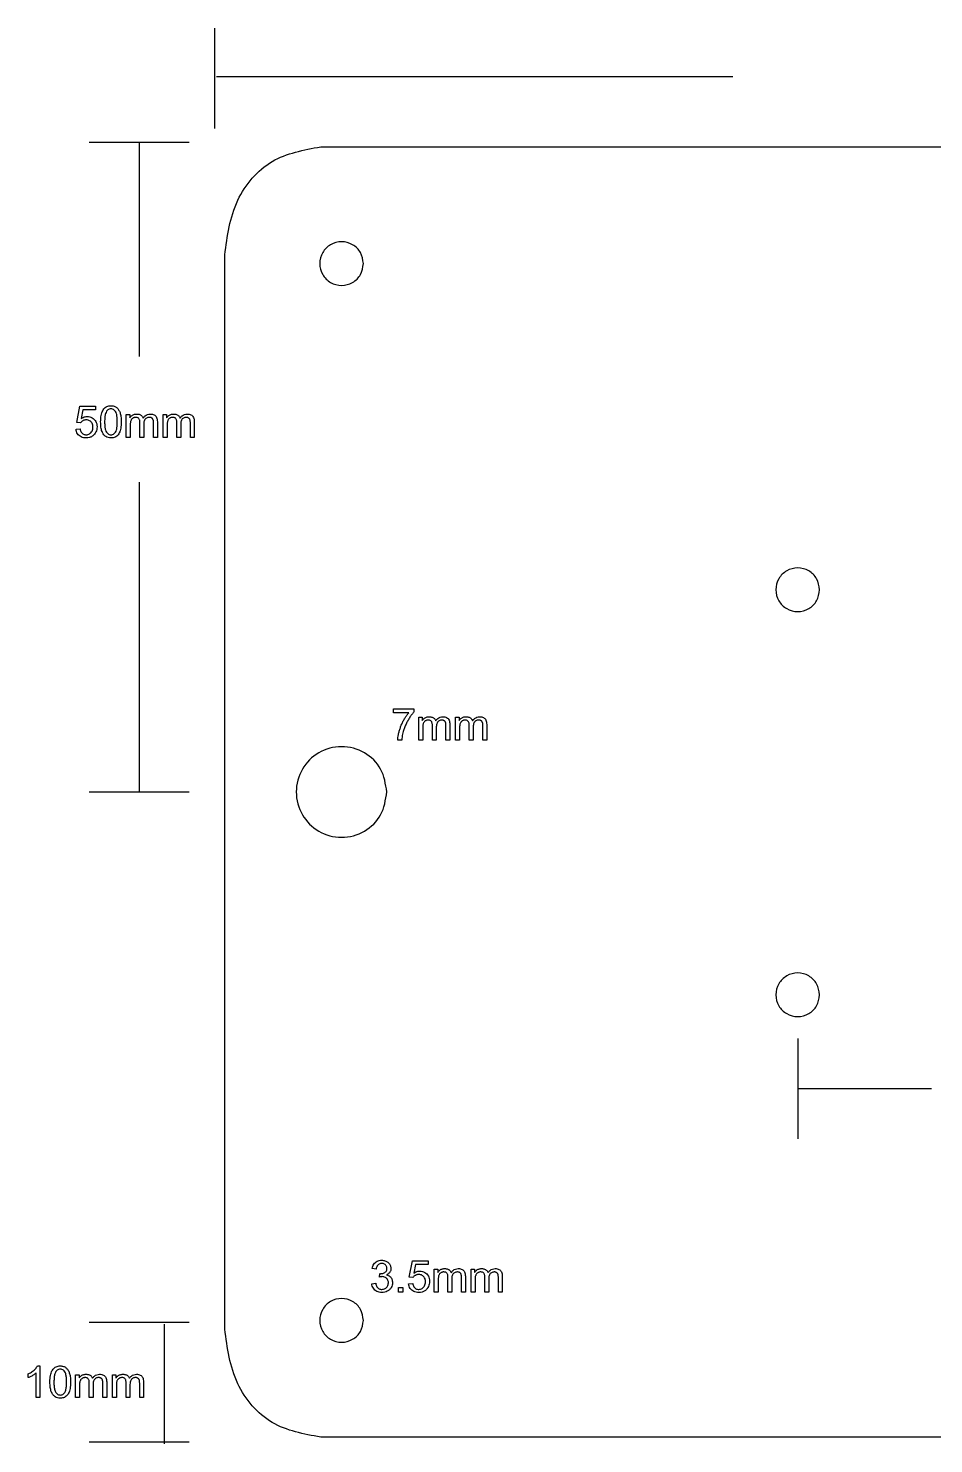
# Model space of a CAD drawing. Extents: x 23 to 811, y 43 to 575.
# Drawn here: x 22.9 to 219.6, y 265.6 to 573.1 of the extents above; entities that cross this region are included whole.
import ezdxf

# ---------------------------------------------------------------- set-up
doc = ezdxf.new("R2010")
doc.units = 0
doc.layers.add('Layer_1', color=7, linetype='CONTINUOUS')

msp = doc.modelspace()

# ---------------------------------------------------------------- linework, layer by layer
at = {"layer": 'Layer_1', "color": 7}
for points in [[(86.438387, 547.345714), (381.808195, 547.345714)], [(86.438387, 547.345714), (86.438387, 547.345714)], [(65.60536, 290.49281), (65.60536, 523.855698)], [(95.719626, 521.977392), (95.719626, 521.977392)], [(34.243354, 487.344264), (33.451166, 487.447384), (34.116791, 490.977072), (37.533979, 490.977072), (37.533979, 490.170824), (34.791791, 490.170824), (34.421479, 488.323952)], [(44.223042, 484.198992), (44.223042, 489.177112), (44.977729, 489.177112), (44.977729, 488.478672)], [(52.229291, 484.198992), (52.229291, 489.177112), (52.983979, 489.177112), (52.983979, 488.478672)], [(33.301166, 485.998992), (34.187104, 486.073952)], [(33.301166, 485.998952), (33.301166, 485.998992)], [(38.644917, 487.588048), (38.644917, 487.588048)], [(39.512104, 487.588048), (39.512104, 487.588048)], [(45.066791, 486.7818), (45.066791, 484.198992), (44.223042, 484.198992)], [(48.024604, 487.091176), (48.024604, 484.198992), (47.180854, 484.198992), (47.180854, 487.43336)], [(50.968354, 487.616176), (50.968354, 484.198992), (50.129291, 484.198992), (50.129291, 487.334928)], [(53.073042, 486.7818), (53.073042, 484.198992), (52.229291, 484.198992)], [(56.030854, 487.091176), (56.030854, 484.198992), (55.187104, 484.198992), (55.187104, 487.43336)], [(58.974604, 487.616176), (58.974604, 484.198992), (58.135542, 484.198992), (58.135542, 487.334928)], [(194.80624, 451.111272), (194.80624, 451.111272)], [(102.229822, 424.402256), (102.229822, 425.2132), (106.678254, 425.2132), (106.678254, 424.556944)], [(105.595446, 424.402256), (102.229822, 424.402256)], [(107.751694, 418.430384), (107.751694, 423.408512), (108.506382, 423.408512), (108.506382, 422.710072)], [(111.553254, 421.322576), (111.553254, 418.430384), (110.70951, 418.430384), (110.70951, 421.66476)], [(114.497006, 421.847576), (114.497006, 418.430384), (113.657942, 418.430384), (113.657942, 421.56632)], [(115.757942, 418.430384), (115.757942, 423.408512), (116.51263, 423.408512), (116.51263, 422.710072)], [(119.55951, 421.322576), (119.55951, 418.430384), (118.715758, 418.430384), (118.715758, 421.66476)], [(122.503254, 421.847576), (122.503254, 418.430384), (121.664198, 418.430384), (121.664198, 421.56632)], [(104.057942, 418.430384), (103.190758, 418.430384)], [(108.595446, 421.0132), (108.595446, 418.430384), (107.751694, 418.430384)], [(116.601694, 421.0132), (116.601694, 418.430384), (115.757942, 418.430384)], [(100.812497, 407.174246), (100.812497, 407.174246)], [(194.80624, 363.111272), (194.80624, 363.111272)], [(106.483838, 301.679616), (105.691646, 301.782736), (106.35727, 305.312424), (109.774462, 305.312424), (109.774462, 304.506176), (107.03227, 304.506176), (106.661958, 302.659296)], [(98.468214, 303.503104), (97.624462, 303.653104)], [(99.20415, 301.787464), (99.297902, 302.528088)], [(111.119774, 298.534336), (111.119774, 303.512464), (111.874462, 303.512464), (111.874462, 302.814024)], [(114.921334, 301.426528), (114.921334, 298.534336), (114.07759, 298.534336), (114.07759, 301.768712)], [(117.865086, 301.951528), (117.865086, 298.534336), (117.026022, 298.534336), (117.026022, 301.67028)], [(119.126022, 298.534336), (119.126022, 303.512464), (119.88071, 303.512464), (119.88071, 302.814024)], [(122.92759, 301.426528), (122.92759, 298.534336), (122.083838, 298.534336), (122.083838, 301.768712)], [(125.871334, 301.951528), (125.871334, 298.534336), (125.03227, 298.534336), (125.03227, 301.67028)], [(97.540086, 300.3484), (98.383838, 300.460904)], [(97.540086, 300.348416), (97.540086, 300.3484)], [(103.35259, 298.534336), (103.35259, 299.49528), (104.313526, 299.49528), (104.313526, 298.534336), (103.35259, 298.534336)], [(105.541646, 300.334336), (106.42759, 300.409296)], [(105.541646, 300.334296), (105.541646, 300.334336)], [(111.963526, 301.117152), (111.963526, 298.534336), (111.119774, 298.534336)], [(119.969774, 301.117152), (119.969774, 298.534336), (119.126022, 298.534336)], [(95.719626, 292.371088), (95.719626, 292.371088)], [(22.936707, 279.946256), (22.936707, 280.76188)], [(25.467958, 275.58688), (24.624207, 275.58688), (24.624207, 280.96344)], [(24.924207, 282.48688), (25.467958, 282.48688), (25.467958, 275.58688)], [(33.211707, 275.58688), (33.211707, 280.565), (33.966395, 280.565), (33.966395, 279.866568)], [(41.217958, 275.58688), (41.217958, 280.565), (41.972645, 280.565), (41.972645, 279.866568)], [(27.633582, 278.975944), (27.633582, 278.975944)], [(28.50077, 278.975944), (28.50077, 278.975944)], [(34.055458, 278.169688), (34.055458, 275.58688), (33.211707, 275.58688)], [(37.01327, 278.479064), (37.01327, 275.58688), (36.16952, 275.58688), (36.16952, 278.821256)], [(39.95702, 279.004064), (39.95702, 275.58688), (39.117958, 275.58688), (39.117958, 278.722816)], [(42.061707, 278.169688), (42.061707, 275.58688), (41.217958, 275.58688)], [(45.01952, 278.479064), (45.01952, 275.58688), (44.17577, 275.58688), (44.17577, 278.821256)], [(47.96327, 279.004064), (47.96327, 275.58688), (47.124207, 275.58688), (47.124207, 278.722816)], [(381.808195, 267.002794), (86.438387, 267.002794)]]:
    msp.add_lwpolyline(points, dxfattribs=at)
for points, knots in [([(63.388042, 573.089008), (63.388042, 567.987882), (63.388042, 561.007395), (63.388042, 553.758427), (63.388042, 551.610584), (63.388042, 551.342104)], [0, 0, 0, 0, 15.303377, 20.941463, 21.746904, 21.746904, 21.746904, 21.746904]), ([(63.788042, 562.61556), (77.367455, 562.616223), (103.395347, 562.617495), (140.789954, 562.627132), (164.605147, 562.639173), (175.971862, 562.64492)], [0, 0, 0, 0, 40.738239, 78.083676, 112.183825, 112.183825, 112.183825, 112.183825]), ([(36.147698, 548.363048), (41.248824, 548.363048), (48.229312, 548.363048), (55.47828, 548.363048), (57.626122, 548.363048), (57.894602, 548.363048)], [0, 0, 0, 0, 15.303377, 20.941463, 21.746904, 21.746904, 21.746904, 21.746904]), ([(47.02115, 548.363048), (47.02115, 546.907598), (47.02115, 544.02702), (47.02115, 539.751313), (47.02115, 535.565612), (47.02115, 531.468957), (47.02115, 527.460392), (47.02115, 523.538959), (47.02115, 519.703701), (47.02115, 515.953661), (47.02115, 512.287881), (47.02115, 508.705404), (47.02115, 505.205273), (47.02115, 502.899194), (47.02115, 501.75972)], [0, 0, 0, 0, 4.36635, 8.641736, 12.82712, 16.923453, 20.931699, 24.852816, 28.687752, 32.437472, 36.102936, 39.685093, 43.184905, 46.603328, 46.603328, 46.603328, 46.603328]), ([(65.60536, 523.855698), (66.148396, 527.936278), (67.191944, 535.777903), (75.274928, 545.301875), (82.744784, 546.669478), (86.438387, 547.345714)], [0, 0, 0, 0, 12.20784, 23.459734, 34.465361, 34.465361, 34.465361, 34.465361]), ([(95.719626, 521.977392), (95.589185, 521.140761), (95.332171, 519.492312), (93.442731, 517.677505), (90.978039, 517.005064), (88.48747, 517.677505), (86.674125, 519.492312), (86.001187, 521.977392), (86.674125, 524.462473), (88.48747, 526.27728), (90.978039, 526.949721), (93.442731, 526.27728), (95.332171, 524.462473), (95.589185, 522.814024), (95.719626, 521.977392)], [0, 0, 0, 0, 2.48146, 4.88932, 7.37078, 9.852239, 12.2601, 14.74156, 17.223019, 19.63088, 22.11234, 24.593799, 27.00166, 29.48312, 29.48312, 29.48312, 29.48312]), ([(38.644917, 487.588048), (38.649491, 487.841516), (38.658033, 488.314803), (38.738927, 488.972931), (38.875259, 489.532279), (39.071205, 490.001457), (39.321356, 490.392015), (39.628004, 490.707175), (39.995506, 490.938592), (40.42328, 491.073172), (40.845868, 491.109125), (41.232859, 491.084215), (41.561212, 491.010609), (41.858594, 490.885586), (42.12384, 490.71288), (42.356794, 490.495433), (42.555132, 490.233014), (42.722942, 489.92947), (42.864295, 489.586304), (42.983927, 489.195506), (43.06946, 488.736197), (43.116867, 488.192666), (43.132456, 487.548055), (43.111407, 486.865826), (43.033231, 486.210935), (42.897823, 485.652947), (42.703501, 485.183627), (42.454025, 484.792338), (42.147747, 484.475857), (41.779676, 484.242967), (41.350081, 484.107762), (40.837505, 484.063859), (40.280012, 484.127588), (39.723431, 484.368663), (39.458252, 484.65167), (39.324604, 484.794304)], [0, 0, 0, 0, 0.760145, 1.419374, 1.98498, 2.482065, 2.937771, 3.368493, 3.790833, 4.226898, 4.700636, 5.055145, 5.386989, 5.705239, 6.017714, 6.331688, 6.65639, 7.000342, 7.369452, 7.767995, 8.224341, 8.768198, 9.403066, 10.157997, 10.814027, 11.378302, 11.875121, 12.331056, 12.762516, 13.185994, 13.623786, 14.100138, 14.720317, 15.292272, 15.873436, 15.873436, 15.873436, 15.873436]), ([(39.512104, 487.588048), (39.518741, 487.253476), (39.53042, 486.664701), (39.643402, 485.899555), (39.860881, 485.354669), (40.168258, 485.019125), (40.509273, 484.815698), (40.885552, 484.755524), (41.261978, 484.815897), (41.603055, 485.020306), (41.909944, 485.357089), (42.127858, 485.902185), (42.23831, 486.666523), (42.270716, 487.589602), (42.23834, 488.513234), (42.128193, 489.279118), (41.910405, 489.824189), (41.601193, 490.158858), (41.256716, 490.361287), (40.8797, 490.418848), (40.514252, 490.367191), (40.182136, 490.1952), (40.027864, 490.006168), (39.948042, 489.90836)], [0, 0, 0, 0, 1.00331, 1.765611, 2.311178, 2.732911, 3.108407, 3.480577, 3.852786, 4.22867, 4.651369, 5.197649, 5.959182, 6.96015, 7.965799, 8.72887, 9.273723, 9.695205, 10.073031, 10.450291, 10.815865, 11.166051, 11.541503, 11.541503, 11.541503, 11.541503]), ([(39.948042, 489.90836), (39.858499, 489.732403), (39.649332, 489.321374), (39.536749, 488.522118), (39.520974, 487.924242), (39.512104, 487.588048)], [0, 0, 0, 0, 0.58907, 1.37604, 2.387094, 2.387094, 2.387094, 2.387094]), ([(44.977729, 488.478672), (45.032984, 488.55678), (45.143373, 488.712822), (45.356506, 488.90973), (45.598552, 489.075079), (45.871376, 489.200274), (46.171714, 489.274638), (46.496214, 489.2973), (46.823233, 489.275177), (47.132107, 489.20062), (47.39631, 489.071433), (47.612989, 488.8944), (47.786277, 488.675593), (47.857216, 488.504763), (47.893354, 488.417736)], [0, 0, 0, 0, 0.286361, 0.572086, 0.864762, 1.162978, 1.467474, 1.787704, 2.135255, 2.447141, 2.735039, 3.009534, 3.28067, 3.562235, 3.562235, 3.562235, 3.562235]), ([(47.893354, 488.417736), (48.027296, 488.590118), (48.282658, 488.918768), (48.831515, 489.229685), (49.383805, 489.309681), (49.872013, 489.264847), (50.268253, 489.129191), (50.58885, 488.892043), (50.817645, 488.550339), (50.94873, 488.11192), (50.961461, 487.790315), (50.968354, 487.616176)], [0, 0, 0, 0, 0.649917, 1.239086, 1.838635, 2.296633, 2.700186, 3.079823, 3.471108, 3.91265, 4.434061, 4.434061, 4.434061, 4.434061]), ([(52.983979, 488.478672), (53.039235, 488.55678), (53.149623, 488.712822), (53.362756, 488.90973), (53.604802, 489.075079), (53.877627, 489.200274), (54.177964, 489.274638), (54.502465, 489.2973), (54.829483, 489.275177), (55.138357, 489.20062), (55.402561, 489.071434), (55.619238, 488.894399), (55.792526, 488.675593), (55.863465, 488.504763), (55.899604, 488.417736)], [0, 0, 0, 0, 0.286361, 0.572086, 0.864763, 1.162978, 1.467474, 1.787704, 2.135254, 2.447141, 2.735039, 3.009534, 3.280669, 3.562235, 3.562235, 3.562235, 3.562235]), ([(55.899604, 488.417736), (56.033545, 488.590118), (56.288908, 488.918768), (56.837764, 489.229685), (57.390055, 489.309681), (57.878263, 489.264847), (58.274503, 489.129191), (58.5951, 488.892043), (58.823895, 488.550339), (58.95498, 488.11192), (58.967711, 487.790315), (58.974604, 487.616176)], [0, 0, 0, 0, 0.649918, 1.239086, 1.838635, 2.296634, 2.700187, 3.079823, 3.471108, 3.91265, 4.434061, 4.434061, 4.434061, 4.434061]), ([(37.313666, 484.916136), (37.158506, 484.749257), (36.851593, 484.419163), (36.208249, 484.135574), (35.550866, 484.059727), (34.934608, 484.115066), (34.406522, 484.290767), (33.965267, 484.588318), (33.621013, 484.982074), (33.383994, 485.462887), (33.329384, 485.816327), (33.301166, 485.998952)], [0, 0, 0, 0, 0.677625, 1.340371, 2.055259, 2.644872, 3.184209, 3.706772, 4.221891, 4.737965, 5.289717, 5.289717, 5.289717, 5.289717]), ([(34.187104, 486.073952), (34.213042, 485.940527), (34.261825, 485.689585), (34.41613, 485.35454), (34.630556, 485.094404), (34.891819, 484.909236), (35.189824, 484.79726), (35.530826, 484.762206), (35.895402, 484.80679), (36.25375, 484.96743), (36.556881, 485.227524), (36.795285, 485.570579), (36.935885, 485.992354), (36.975461, 486.445054), (36.937552, 486.888952), (36.802174, 487.284288), (36.571297, 487.603514), (36.266988, 487.841333), (35.898033, 487.983317), (35.544282, 488.019396), (35.234412, 487.997253), (34.985037, 487.935208), (34.757197, 487.831469), (34.554812, 487.695717), (34.378102, 487.535116), (34.288088, 487.407623), (34.243354, 487.344264)], [0, 0, 0, 0, 0.406714, 0.764941, 1.093734, 1.406818, 1.714875, 2.038004, 2.426783, 2.803096, 3.198555, 3.611164, 4.041063, 4.516295, 4.965952, 5.368979, 5.753782, 6.131442, 6.51169, 6.923938, 7.187765, 7.440724, 7.690485, 7.934757, 8.169683, 8.401769, 8.401769, 8.401769, 8.401769]), ([(34.421479, 488.323952), (34.558169, 488.409831), (34.823955, 488.576819), (35.268224, 488.722701), (35.760949, 488.774044), (36.286603, 488.712908), (36.812821, 488.498108), (37.257218, 488.146598), (37.607272, 487.689627), (37.81775, 487.133243), (37.877387, 486.535084), (37.819618, 485.941244), (37.640813, 485.383608), (37.422777, 485.072048), (37.313666, 484.916136)], [0, 0, 0, 0, 0.482891, 0.938951, 1.387871, 1.960822, 2.508065, 3.070983, 3.6414, 4.214198, 4.831582, 5.428397, 5.995634, 6.563834, 6.563834, 6.563834, 6.563834]), ([(39.324604, 484.794304), (39.185845, 485.019299), (38.878323, 485.517936), (38.68177, 486.488526), (38.658, 487.197714), (38.644917, 487.588048)], [0, 0, 0, 0, 0.788026, 1.746437, 2.919702, 2.919702, 2.919702, 2.919702]), ([(47.180854, 487.43336), (47.177329, 487.548372), (47.17084, 487.760041), (47.103739, 488.048095), (46.990113, 488.280287), (46.811736, 488.449319), (46.571875, 488.542596), (46.317054, 488.565907), (46.068173, 488.545247), (45.844712, 488.48115), (45.636782, 488.377266), (45.451074, 488.233109), (45.302108, 488.044763), (45.18967, 487.813082), (45.116517, 487.526642), (45.073515, 487.177221), (45.069161, 486.921183), (45.066791, 486.7818)], [0, 0, 0, 0, 0.344513, 0.634044, 0.880988, 1.109443, 1.353193, 1.638243, 1.87069, 2.098943, 2.33117, 2.564261, 2.798277, 3.045062, 3.331249, 3.681072, 4.099051, 4.099051, 4.099051, 4.099051]), ([(50.129291, 487.334928), (50.127943, 487.437012), (50.125518, 487.62063), (50.100322, 487.865009), (50.05721, 488.056497), (49.982807, 488.206032), (49.880613, 488.328255), (49.750617, 488.428179), (49.598058, 488.503999), (49.425866, 488.549485), (49.194598, 488.565829), (48.915898, 488.535396), (48.614302, 488.415101), (48.353563, 488.216142), (48.153746, 487.922501), (48.041523, 487.533518), (48.030572, 487.247224), (48.024604, 487.091176)], [0, 0, 0, 0, 0.306123, 0.550624, 0.736254, 0.891497, 1.046842, 1.210145, 1.37995, 1.554678, 1.740704, 2.073188, 2.386259, 2.703527, 3.042966, 3.433147, 3.900621, 3.900621, 3.900621, 3.900621]), ([(55.187104, 487.43336), (55.183579, 487.548372), (55.17709, 487.760041), (55.109989, 488.048095), (54.996363, 488.280287), (54.817987, 488.449319), (54.578125, 488.542596), (54.323304, 488.565907), (54.074423, 488.545247), (53.850962, 488.48115), (53.643032, 488.377266), (53.457324, 488.233109), (53.308358, 488.044763), (53.195921, 487.813082), (53.122767, 487.526642), (53.079765, 487.177221), (53.075412, 486.921183), (53.073042, 486.7818)], [0, 0, 0, 0, 0.344513, 0.634044, 0.880988, 1.109443, 1.353193, 1.638243, 1.87069, 2.098943, 2.33117, 2.564261, 2.798277, 3.045062, 3.331249, 3.681072, 4.099051, 4.099051, 4.099051, 4.099051]), ([(58.135542, 487.334928), (58.134193, 487.437012), (58.131768, 487.62063), (58.106573, 487.865009), (58.06346, 488.056498), (57.989058, 488.206033), (57.886863, 488.328255), (57.756868, 488.428179), (57.604308, 488.503999), (57.432116, 488.549485), (57.200848, 488.565829), (56.922147, 488.535396), (56.620552, 488.4151), (56.359813, 488.216142), (56.159995, 487.922501), (56.047772, 487.533518), (56.036823, 487.247224), (56.030854, 487.091176)], [0, 0, 0, 0, 0.306123, 0.550624, 0.736254, 0.891497, 1.046842, 1.210145, 1.37995, 1.554678, 1.740705, 2.073189, 2.386259, 2.703528, 3.042966, 3.433148, 3.900622, 3.900622, 3.900622, 3.900622]), ([(47.02115, 474.49832), (47.02115, 473.61258), (47.02115, 471.864721), (47.02115, 469.278041), (47.02115, 466.761258), (47.02115, 464.313414), (47.02115, 461.933553), (47.02115, 459.620718), (47.02115, 457.373951), (47.02115, 455.192292), (47.02115, 453.074785), (47.02115, 451.020472), (47.02115, 449.028397), (47.02115, 447.097604), (47.02115, 445.227132), (47.02115, 443.416026), (47.02115, 441.663326), (47.02115, 439.968076), (47.02115, 438.329319), (47.02115, 436.746096), (47.02115, 435.21745), (47.02115, 433.742423), (47.02115, 432.320059), (47.02115, 430.949402), (47.02115, 429.629492), (47.02115, 428.359373), (47.02115, 427.138086), (47.02115, 425.964673), (47.02115, 424.838176), (47.02115, 423.757639), (47.02115, 422.722106), (47.02115, 421.730617), (47.02115, 420.782215), (47.02115, 419.875943), (47.02115, 419.010845), (47.02115, 418.185961), (47.02115, 417.400334), (47.02115, 416.653007), (47.02115, 415.943022), (47.02115, 415.269422), (47.02115, 414.63125), (47.02115, 414.027548), (47.02115, 413.457358), (47.02115, 412.919723), (47.02115, 412.413685), (47.02115, 411.938285), (47.02115, 411.492569), (47.02115, 411.075579), (47.02115, 410.686357), (47.02115, 410.323945), (47.02115, 409.987384), (47.02115, 409.675717), (47.02115, 409.387988), (47.02115, 409.12324), (47.02115, 408.880515), (47.02115, 408.658854), (47.02115, 408.457301), (47.02115, 408.274899), (47.02115, 408.110689), (47.02115, 407.963714), (47.02115, 407.833015), (47.02115, 407.717636), (47.02115, 407.616619), (47.02115, 407.529008), (47.02115, 407.453842), (47.02115, 407.390167), (47.02115, 407.337026), (47.02115, 407.293459), (47.02115, 407.258509), (47.02115, 407.231221), (47.02115, 407.210646), (47.02115, 407.195812), (47.02115, 407.185759), (47.02115, 407.179602), (47.02115, 407.176346), (47.02115, 407.175012), (47.02115, 407.174617), (47.02115, 407.174568)], [0, 0, 0, 0, 2.657219, 5.243579, 7.76004, 10.207568, 12.58711, 14.899624, 17.146071, 19.327411, 21.4446, 23.498594, 25.49035, 27.420824, 29.290975, 31.101763, 32.854144, 34.549074, 36.187512, 37.770416, 39.298743, 40.773451, 42.195496, 43.565834, 44.885424, 46.155224, 47.376192, 48.549286, 49.675464, 50.755682, 51.790896, 52.782064, 53.730149, 54.636101, 55.50088, 56.325445, 57.110753, 57.85776, 58.567426, 59.240708, 59.87856, 60.481943, 61.051815, 61.589128, 62.094848, 62.569928, 63.015328, 63.431997, 63.820899, 64.182992, 64.519234, 64.830582, 65.117992, 65.382421, 65.624827, 65.846168, 66.047402, 66.229486, 66.393376, 66.540031, 66.670411, 66.785472, 66.88617, 66.973462, 67.048304, 67.111668, 67.164487, 67.207728, 67.242369, 67.269335, 67.289592, 67.304096, 67.313835, 67.319752, 67.322567, 67.323604, 67.323752, 67.323752, 67.323752, 67.323752]), ([(194.80624, 451.111272), (194.675798, 450.274641), (194.418784, 448.626192), (192.529345, 446.811385), (190.064652, 446.138944), (187.574083, 446.811385), (185.760739, 448.626192), (185.0878, 451.111272), (185.760739, 453.596353), (187.574083, 455.41116), (190.064652, 456.083601), (192.529345, 455.41116), (194.418784, 453.596353), (194.675798, 451.947904), (194.80624, 451.111272)], [0, 0, 0, 0, 2.48146, 4.88932, 7.37078, 9.852239, 12.2601, 14.74156, 17.223019, 19.63088, 22.11234, 24.593799, 27.00166, 29.48312, 29.48312, 29.48312, 29.48312]), ([(103.190758, 418.430384), (103.201024, 418.623471), (103.22301, 419.036989), (103.338074, 419.691312), (103.504946, 420.405902), (103.732325, 421.150479), (104.024954, 421.890861), (104.3721, 422.602034), (104.755278, 423.26669), (105.155331, 423.871604), (105.452323, 424.229692), (105.595446, 424.402256)], [0, 0, 0, 0, 0.579624, 1.241337, 1.989235, 2.78068, 3.574389, 4.375111, 5.15243, 5.875066, 6.547226, 6.547226, 6.547226, 6.547226]), ([(106.678254, 424.556944), (106.529497, 424.387379), (106.214523, 424.028345), (105.786409, 423.402001), (105.363467, 422.695302), (104.973076, 421.93024), (104.636143, 421.135334), (104.465999, 420.590441), (104.381382, 420.319448)], [0, 0, 0, 0, 0.676176, 1.431725, 2.271573, 3.146115, 4.006511, 4.857774, 4.857774, 4.857774, 4.857774]), ([(108.506382, 422.710072), (108.561638, 422.788178), (108.672028, 422.944219), (108.885159, 423.141126), (109.127208, 423.306469), (109.400029, 423.431668), (109.700366, 423.506036), (110.024867, 423.528689), (110.351886, 423.506575), (110.660759, 423.432013), (110.924964, 423.302826), (111.141643, 423.125793), (111.314928, 422.906987), (111.385867, 422.736161), (111.422006, 422.649136)], [0, 0, 0, 0, 0.286358, 0.572084, 0.864759, 1.162972, 1.467468, 1.7877, 2.135248, 2.447136, 2.735037, 3.009531, 3.280664, 3.562224, 3.562224, 3.562224, 3.562224]), ([(110.70951, 421.66476), (110.705985, 421.779771), (110.699497, 421.991439), (110.632413, 422.279502), (110.51876, 422.51168), (110.340392, 422.68072), (110.100527, 422.77399), (109.845706, 422.79731), (109.596825, 422.776641), (109.373363, 422.712547), (109.165436, 422.608657), (108.979726, 422.464504), (108.830763, 422.27616), (108.71832, 422.044481), (108.645173, 421.75804), (108.60217, 421.408619), (108.597816, 421.152582), (108.595446, 421.0132)], [0, 0, 0, 0, 0.344512, 0.634042, 0.880994, 1.109445, 1.353194, 1.638249, 1.870693, 2.098947, 2.331176, 2.564263, 2.798279, 3.045061, 3.33125, 3.681071, 4.099049, 4.099049, 4.099049, 4.099049]), ([(111.422006, 422.649136), (111.555947, 422.821516), (111.811311, 423.150164), (112.360168, 423.461083), (112.91246, 423.54107), (113.400668, 423.496246), (113.796908, 423.360592), (114.1175, 423.12344), (114.346297, 422.781738), (114.477382, 422.343318), (114.490112, 422.021715), (114.497006, 421.847576)], [0, 0, 0, 0, 0.649915, 1.239085, 1.838635, 2.296633, 2.700184, 3.079817, 3.471106, 3.912647, 4.434056, 4.434056, 4.434056, 4.434056]), ([(113.657942, 421.56632), (113.656595, 421.668404), (113.654172, 421.852023), (113.628966, 422.096403), (113.585865, 422.287899), (113.511444, 422.437427), (113.409257, 422.559652), (113.279269, 422.659581), (113.126708, 422.735393), (112.954518, 422.780878), (112.72325, 422.797233), (112.444551, 422.766789), (112.142956, 422.6465), (111.882217, 422.447541), (111.682399, 422.153901), (111.570175, 421.764918), (111.559223, 421.478624), (111.553254, 421.322576)], [0, 0, 0, 0, 0.306123, 0.550627, 0.736261, 0.891508, 1.046848, 1.210149, 1.37995, 1.554678, 1.740705, 2.073187, 2.386258, 2.703524, 3.042963, 3.433145, 3.900619, 3.900619, 3.900619, 3.900619]), ([(116.51263, 422.710072), (116.567886, 422.788178), (116.678276, 422.944219), (116.891408, 423.141126), (117.133457, 423.306471), (117.406281, 423.431667), (117.706617, 423.506036), (118.031118, 423.528689), (118.358136, 423.506575), (118.667009, 423.432013), (118.931212, 423.302825), (119.147892, 423.125793), (119.32118, 422.906989), (119.392116, 422.736161), (119.428254, 422.649136)], [0, 0, 0, 0, 0.286358, 0.572084, 0.864759, 1.162977, 1.467473, 1.787699, 2.135252, 2.447137, 2.735037, 3.009533, 3.280666, 3.562225, 3.562225, 3.562225, 3.562225]), ([(118.715758, 421.66476), (118.712233, 421.779772), (118.705745, 421.991439), (118.638662, 422.2795), (118.525017, 422.511684), (118.346642, 422.680718), (118.106779, 422.77399), (117.851958, 422.79731), (117.603076, 422.776641), (117.379612, 422.712547), (117.171684, 422.608657), (116.985974, 422.464504), (116.837011, 422.27616), (116.724568, 422.044481), (116.651421, 421.75804), (116.608418, 421.408619), (116.604064, 421.152582), (116.601694, 421.0132)], [0, 0, 0, 0, 0.344512, 0.634041, 0.880991, 1.109446, 1.353195, 1.638244, 1.870694, 2.09895, 2.331179, 2.564266, 2.798282, 3.045064, 3.331254, 3.681075, 4.099052, 4.099052, 4.099052, 4.099052]), ([(119.428254, 422.649136), (119.562197, 422.821516), (119.817563, 423.150163), (120.366418, 423.461083), (120.918709, 423.54107), (121.406917, 423.496246), (121.803158, 423.360591), (122.123756, 423.123443), (122.352548, 422.781736), (122.483635, 422.343319), (122.496362, 422.021715), (122.503254, 421.847576)], [0, 0, 0, 0, 0.649917, 1.239086, 1.838634, 2.296633, 2.700185, 3.079823, 3.47111, 3.91265, 4.434059, 4.434059, 4.434059, 4.434059]), ([(121.664198, 421.56632), (121.662849, 421.668404), (121.660423, 421.852023), (121.63522, 422.096402), (121.592121, 422.287899), (121.5177, 422.437427), (121.415513, 422.559652), (121.285524, 422.659583), (121.132959, 422.735392), (120.960767, 422.780878), (120.729499, 422.797233), (120.4508, 422.76679), (120.149206, 422.646499), (119.888465, 422.447543), (119.688647, 422.153901), (119.576425, 421.764918), (119.565477, 421.478624), (119.55951, 421.322576)], [0, 0, 0, 0, 0.306123, 0.550627, 0.736261, 0.891508, 1.046848, 1.210149, 1.379955, 1.554684, 1.740712, 2.073193, 2.386262, 2.70353, 3.042969, 3.43315, 3.900624, 3.900624, 3.900624, 3.900624]), ([(104.381382, 420.319448), (104.328857, 420.122412), (104.22146, 419.719532), (104.115194, 419.087314), (104.077322, 418.652757), (104.057942, 418.430384)], [0, 0, 0, 0, 0.611519, 1.25037, 1.919896, 1.919896, 1.919896, 1.919896]), ([(100.812497, 407.174246), (100.542079, 405.439825), (100.009263, 402.022426), (96.092264, 398.260148), (90.98271, 396.866112), (85.819511, 398.260149), (82.060267, 402.022426), (80.665198, 407.174246), (82.060267, 412.326067), (85.819511, 416.088345), (90.98271, 417.482383), (96.092265, 416.088345), (100.009263, 412.326067), (100.542079, 408.908667), (100.812497, 407.174246)], [0, 0, 0, 0, 5.144315, 10.136051, 15.280366, 20.42468, 25.416415, 30.56073, 35.705045, 40.696782, 45.841096, 50.985411, 55.977148, 61.121463, 61.121463, 61.121463, 61.121463]), ([(36.147698, 407.174256), (41.248824, 407.174256), (48.229312, 407.174256), (55.47828, 407.174256), (57.626122, 407.174256), (57.894602, 407.174256)], [0, 0, 0, 0, 15.303377, 20.941463, 21.746904, 21.746904, 21.746904, 21.746904]), ([(194.80624, 363.111272), (194.675798, 362.274641), (194.418784, 360.626192), (192.529345, 358.811385), (190.064652, 358.138944), (187.574083, 358.811385), (185.760739, 360.626192), (185.0878, 363.111272), (185.760739, 365.596353), (187.574083, 367.41116), (190.064652, 368.083601), (192.529345, 367.41116), (194.418784, 365.596353), (194.675798, 363.947904), (194.80624, 363.111272)], [0, 0, 0, 0, 2.48146, 4.88932, 7.37078, 9.852239, 12.2601, 14.74156, 17.223019, 19.63088, 22.11234, 24.593799, 27.00166, 29.48312, 29.48312, 29.48312, 29.48312]), ([(190.060302, 353.595808), (190.060302, 348.494682), (190.060302, 341.514195), (190.060302, 334.265227), (190.060302, 332.117384), (190.060302, 331.848904)], [0, 0, 0, 0, 15.303377, 20.941463, 21.746904, 21.746904, 21.746904, 21.746904]), ([(190.060302, 342.722352), (191.855706, 342.722352), (195.371716, 342.722352), (200.535126, 342.722352), (205.478919, 342.722352), (210.207869, 342.722352), (214.726749, 342.722352), (217.669843, 342.722352), (219.107174, 342.722352)], [0, 0, 0, 0, 5.386212, 10.548031, 15.490232, 20.21759, 24.734879, 29.046872, 29.046872, 29.046872, 29.046872]), ([(97.624462, 303.653104), (97.665511, 303.830159), (97.744106, 304.169156), (97.985734, 304.621156), (98.312966, 304.982089), (98.716351, 305.246788), (99.185597, 305.404055), (99.641557, 305.445949), (100.054265, 305.417588), (100.404236, 305.3365), (100.728844, 305.20267), (101.020281, 305.023993), (101.26705, 304.801334), (101.458936, 304.540896), (101.598741, 304.256788), (101.684313, 303.956577), (101.711389, 303.654711), (101.685908, 303.361094), (101.604572, 303.085451), (101.470251, 302.830015), (101.282775, 302.600544), (101.042171, 302.402581), (100.853524, 302.306204), (100.75571, 302.256232)], [0, 0, 0, 0, 0.543401, 1.040416, 1.518423, 1.99108, 2.47161, 2.988279, 3.354368, 3.708933, 4.061002, 4.40332, 4.729621, 5.051656, 5.367859, 5.674775, 5.982806, 6.272053, 6.553865, 6.839254, 7.132095, 7.437392, 7.766159, 7.766159, 7.766159, 7.766159]), ([(99.297902, 302.528088), (99.315424, 302.526222), (99.348, 302.522753), (99.393343, 302.519508), (99.537401, 302.516223), (99.779436, 302.538512), (100.10885, 302.634018), (100.408085, 302.785808), (100.660622, 303.006775), (100.809593, 303.317699), (100.84739, 303.645126), (100.815077, 303.956342), (100.70669, 304.223405), (100.528901, 304.445598), (100.297278, 304.617938), (100.016124, 304.72118), (99.710746, 304.750841), (99.404078, 304.720532), (99.120636, 304.614783), (98.876662, 304.437608), (98.680252, 304.18858), (98.538364, 303.869517), (98.492613, 303.630549), (98.468214, 303.503104)], [0, 0, 0, 0, 0.052863, 0.098281, 0.136318, 0.485112, 0.821864, 1.159658, 1.48584, 1.808671, 2.168648, 2.46239, 2.7392, 3.020649, 3.30597, 3.594732, 3.907506, 4.219304, 4.51154, 4.804283, 5.112567, 5.452403, 5.840754, 5.840754, 5.840754, 5.840754]), ([(100.75571, 302.256232), (100.883441, 302.219687), (101.130456, 302.149015), (101.455584, 301.946918), (101.715688, 301.680465), (101.906205, 301.353847), (102.018451, 300.974062), (102.05602, 300.513017), (101.99578, 299.994231), (101.76719, 299.464732), (101.397216, 299.018265), (100.920769, 298.665738), (100.346155, 298.453094), (99.745105, 298.393035), (99.164067, 298.447152), (98.645445, 298.629749), (98.208424, 298.934598), (97.863285, 299.332499), (97.623976, 299.814131), (97.568571, 300.166998), (97.540086, 300.348416)], [0, 0, 0, 0, 0.397018, 0.767777, 1.133329, 1.504261, 1.890538, 2.311224, 2.885404, 3.439043, 4.016375, 4.605854, 5.197005, 5.831034, 6.403191, 6.935234, 7.46134, 7.983279, 8.50144, 9.049726, 9.049726, 9.049726, 9.049726]), ([(98.383838, 300.460904), (98.418483, 300.314781), (98.48255, 300.044572), (98.646614, 299.689715), (98.861825, 299.422068), (99.12123, 299.240349), (99.414308, 299.131722), (99.749079, 299.098572), (100.104046, 299.138657), (100.452592, 299.281018), (100.745564, 299.513217), (100.976543, 299.809244), (101.117574, 300.163517), (101.158091, 300.538661), (101.120184, 300.905965), (100.990174, 301.238707), (100.775366, 301.514495), (100.497589, 301.728021), (100.162759, 301.856354), (99.865086, 301.888571), (99.617404, 301.872768), (99.418334, 301.840431), (99.278733, 301.805908), (99.20415, 301.787464)], [0, 0, 0, 0, 0.449768, 0.831703, 1.162504, 1.467905, 1.770477, 2.089868, 2.468948, 2.83121, 3.203982, 3.578224, 3.945264, 4.332336, 4.699607, 5.04329, 5.389253, 5.735873, 6.08145, 6.45154, 6.624252, 6.825137, 7.055573, 7.055573, 7.055573, 7.055573]), ([(106.42759, 300.409296), (106.453522, 300.275873), (106.502295, 300.02493), (106.656608, 299.689889), (106.871031, 299.429748), (107.132301, 299.244587), (107.430306, 299.132612), (107.771308, 299.097558), (108.135884, 299.142142), (108.494231, 299.302783), (108.797362, 299.562876), (109.035767, 299.905931), (109.176367, 300.327706), (109.215949, 300.780406), (109.178033, 301.224304), (109.042653, 301.619639), (108.811779, 301.938868), (108.507468, 302.176685), (108.138514, 302.318669), (107.784762, 302.354748), (107.474892, 302.332605), (107.225517, 302.270561), (106.997679, 302.166821), (106.795295, 302.031069), (106.618586, 301.870468), (106.528571, 301.742975), (106.483838, 301.679616)], [0, 0, 0, 0, 0.406706, 0.764933, 1.093733, 1.406816, 1.714872, 2.038002, 2.426781, 2.803092, 3.198552, 3.611161, 4.04106, 4.516293, 4.965951, 5.368978, 5.75378, 6.131442, 6.511689, 6.923937, 7.187765, 7.440724, 7.690483, 7.934754, 8.169679, 8.401766, 8.401766, 8.401766, 8.401766]), ([(106.661958, 302.659296), (106.798649, 302.745177), (107.064434, 302.912168), (107.508704, 303.058053), (108.001431, 303.109396), (108.527085, 303.04826), (109.053304, 302.83346), (109.497702, 302.48195), (109.847754, 302.024977), (110.058233, 301.468594), (110.117873, 300.870435), (110.0601, 300.276596), (109.881297, 299.71896), (109.66326, 299.4074), (109.55415, 299.251488)], [0, 0, 0, 0, 0.482896, 0.938956, 1.387877, 1.96083, 2.508073, 3.070991, 3.641411, 4.214207, 4.83159, 5.428405, 5.995642, 6.563842, 6.563842, 6.563842, 6.563842]), ([(111.874462, 302.814024), (111.929717, 302.892132), (112.040105, 303.048174), (112.253238, 303.245083), (112.495286, 303.410429), (112.768109, 303.535627), (113.068446, 303.60999), (113.392947, 303.632652), (113.719966, 303.610529), (114.028839, 303.535971), (114.293046, 303.406788), (114.509718, 303.229747), (114.683007, 303.010943), (114.753947, 302.840114), (114.790086, 302.753088)], [0, 0, 0, 0, 0.28636, 0.572085, 0.864765, 1.162977, 1.467473, 1.787705, 2.135254, 2.447141, 2.735041, 3.009535, 3.280669, 3.562233, 3.562233, 3.562233, 3.562233]), ([(114.07759, 301.768712), (114.074065, 301.883724), (114.067577, 302.095391), (114.000492, 302.383454), (113.88684, 302.615634), (113.708467, 302.784672), (113.468604, 302.877948), (113.213783, 302.901259), (112.964903, 302.880599), (112.741442, 302.816502), (112.533513, 302.712617), (112.347804, 302.568462), (112.19884, 302.380115), (112.086403, 302.148434), (112.013252, 301.861994), (111.97025, 301.512573), (111.965896, 301.256535), (111.963526, 301.117152)], [0, 0, 0, 0, 0.344512, 0.634042, 0.880994, 1.10945, 1.3532, 1.638249, 1.870696, 2.098948, 2.331174, 2.564266, 2.798281, 3.045066, 3.331252, 3.681075, 4.099054, 4.099054, 4.099054, 4.099054]), ([(114.790086, 302.753088), (114.924027, 302.92547), (115.17939, 303.254121), (115.728248, 303.565037), (116.280538, 303.645034), (116.768745, 303.600199), (117.164983, 303.464543), (117.485579, 303.227394), (117.714378, 302.885692), (117.845462, 302.447272), (117.858192, 302.125667), (117.865086, 301.951528)], [0, 0, 0, 0, 0.649918, 1.239088, 1.838639, 2.296632, 2.700184, 3.079821, 3.471108, 3.912649, 4.43406, 4.43406, 4.43406, 4.43406]), ([(117.026022, 301.67028), (117.024673, 301.772364), (117.022247, 301.955982), (116.997045, 302.200359), (116.953944, 302.391854), (116.879523, 302.54138), (116.777339, 302.663608), (116.647346, 302.763532), (116.494789, 302.839351), (116.322598, 302.884837), (116.091329, 302.901181), (115.812628, 302.870748), (115.511033, 302.750453), (115.250298, 302.551493), (115.050479, 302.257853), (114.938255, 301.86887), (114.927303, 301.582576), (114.921334, 301.426528)], [0, 0, 0, 0, 0.306123, 0.550625, 0.736253, 0.891501, 1.046843, 1.210142, 1.379945, 1.554672, 1.7407, 2.073185, 2.386255, 2.70352, 3.042959, 3.433141, 3.900615, 3.900615, 3.900615, 3.900615]), ([(119.88071, 302.814024), (119.935965, 302.892132), (120.046354, 303.048175), (120.259489, 303.245081), (120.501534, 303.41043), (120.774357, 303.535627), (121.074694, 303.609991), (121.399195, 303.632652), (121.726214, 303.610529), (122.035087, 303.535972), (122.299294, 303.406786), (122.515969, 303.229749), (122.689257, 303.010943), (122.760195, 302.840114), (122.796334, 302.753088)], [0, 0, 0, 0, 0.286361, 0.572088, 0.864764, 1.162976, 1.467472, 1.787704, 2.135253, 2.44714, 2.73504, 3.009537, 3.28067, 3.562234, 3.562234, 3.562234, 3.562234]), ([(122.083838, 301.768712), (122.080313, 301.883724), (122.073825, 302.095391), (122.006742, 302.383452), (121.893096, 302.615636), (121.714722, 302.784671), (121.47486, 302.877948), (121.220038, 302.901259), (120.971156, 302.880599), (120.747693, 302.816502), (120.539762, 302.712619), (120.354056, 302.56846), (120.20509, 302.380115), (120.09265, 302.148435), (120.0195, 301.861994), (119.976498, 301.512573), (119.972144, 301.256535), (119.969774, 301.117152)], [0, 0, 0, 0, 0.344512, 0.634041, 0.880991, 1.109447, 1.353197, 1.638246, 1.870695, 2.098951, 2.331179, 2.564268, 2.798284, 3.045069, 3.331256, 3.681078, 4.099057, 4.099057, 4.099057, 4.099057]), ([(122.796334, 302.753088), (122.930275, 302.92547), (123.185638, 303.254121), (123.734496, 303.565037), (124.286788, 303.645033), (124.774997, 303.600199), (125.171237, 303.464543), (125.491835, 303.227396), (125.720628, 302.885691), (125.85171, 302.447272), (125.86444, 302.125667), (125.871334, 301.951528)], [0, 0, 0, 0, 0.649918, 1.239088, 1.838639, 2.296638, 2.700191, 3.079829, 3.471112, 3.912653, 4.434064, 4.434064, 4.434064, 4.434064]), ([(125.03227, 301.67028), (125.030923, 301.772364), (125.0285, 301.955982), (125.003295, 302.200358), (124.960201, 302.391855), (124.885777, 302.54138), (124.783592, 302.663606), (124.653601, 302.763535), (124.50104, 302.83935), (124.328847, 302.884837), (124.097579, 302.901181), (123.81888, 302.870748), (123.517286, 302.750452), (123.256546, 302.551495), (123.056727, 302.257853), (122.944505, 301.86887), (122.933557, 301.582576), (122.92759, 301.426528)], [0, 0, 0, 0, 0.306122, 0.550624, 0.736252, 0.891501, 1.046844, 1.21014, 1.379948, 1.554678, 1.740705, 2.073185, 2.386255, 2.703524, 3.042963, 3.433144, 3.900618, 3.900618, 3.900618, 3.900618]), ([(109.55415, 299.251488), (109.398989, 299.084609), (109.092074, 298.754515), (108.448731, 298.470926), (107.791348, 298.395079), (107.17509, 298.450418), (106.647003, 298.626119), (106.205746, 298.923669), (105.861494, 299.317426), (105.624478, 299.798236), (105.569865, 300.151673), (105.541646, 300.334296)], [0, 0, 0, 0, 0.677627, 1.340372, 2.05526, 2.644872, 3.184211, 3.706775, 4.221893, 4.737964, 5.289711, 5.289711, 5.289711, 5.289711]), ([(95.719626, 292.371088), (95.589185, 291.534457), (95.332171, 289.886008), (93.442731, 288.071201), (90.978039, 287.39876), (88.48747, 288.071201), (86.674125, 289.886008), (86.001187, 292.371088), (86.674125, 294.856169), (88.48747, 296.670976), (90.978039, 297.343417), (93.442731, 296.670976), (95.332171, 294.856169), (95.589185, 293.20772), (95.719626, 292.371088)], [0, 0, 0, 0, 2.48146, 4.88932, 7.37078, 9.852239, 12.2601, 14.74156, 17.223019, 19.63088, 22.11234, 24.593799, 27.00166, 29.48312, 29.48312, 29.48312, 29.48312]), ([(36.147698, 291.971096), (41.248824, 291.971096), (48.229312, 291.971096), (55.47828, 291.971096), (57.626122, 291.971096), (57.894602, 291.971096)], [0, 0, 0, 0, 15.303377, 20.941463, 21.746904, 21.746904, 21.746904, 21.746904]), ([(52.457877, 291.564672), (52.457877, 285.470787), (52.457877, 277.131788), (52.457877, 268.472057), (52.457877, 265.906211), (52.457877, 265.58548)], [0, 0, 0, 0, 18.281654, 25.017, 25.979192, 25.979192, 25.979192, 25.979192]), ([(86.438387, 267.002794), (82.744784, 267.679029), (75.274929, 269.046631), (67.191943, 278.570603), (66.148395, 286.412229), (65.60536, 290.49281)], [0, 0, 0, 0, 11.005626, 22.257519, 34.465362, 34.465362, 34.465362, 34.465362]), ([(22.936707, 280.76188), (23.089039, 280.838112), (23.388229, 280.987836), (23.802198, 281.259162), (24.171297, 281.555345), (24.485901, 281.8635), (24.744256, 282.167996), (24.866676, 282.384932), (24.924207, 282.48688)], [0, 0, 0, 0, 0.510669, 1.002992, 1.481604, 1.927983, 2.323318, 2.673825, 2.673825, 2.673825, 2.673825]), ([(24.624207, 280.96344), (24.550566, 280.897509), (24.395064, 280.758289), (24.125755, 280.566507), (23.826469, 280.379488), (23.517979, 280.207817), (23.222484, 280.059718), (23.028483, 279.982694), (22.936707, 279.946256)], [0, 0, 0, 0, 0.296335, 0.625746, 0.990117, 1.354781, 1.68461, 1.980724, 1.980724, 1.980724, 1.980724]), ([(27.633582, 278.975944), (27.638157, 279.229412), (27.646699, 279.702697), (27.727594, 280.360825), (27.863922, 280.920174), (28.059872, 281.38935), (28.31002, 281.779907), (28.616671, 282.095063), (28.984171, 282.32648), (29.411946, 282.46106), (29.834533, 282.497013), (30.221524, 282.472103), (30.549878, 282.398497), (30.847259, 282.273474), (31.112505, 282.10077), (31.345462, 281.883325), (31.543794, 281.620903), (31.711609, 281.317363), (31.852961, 280.974195), (31.972592, 280.583396), (32.058125, 280.124086), (32.105532, 279.580557), (32.121122, 278.935948), (32.100073, 278.253721), (32.021897, 277.598829), (31.886489, 277.040842), (31.692167, 276.571521), (31.442692, 276.180229), (31.136414, 275.863745), (30.768342, 275.630855), (30.338746, 275.49565), (29.826171, 275.451747), (29.268678, 275.515476), (28.712097, 275.756551), (28.446918, 276.039558), (28.31327, 276.182192)], [0, 0, 0, 0, 0.760143, 1.419371, 1.98498, 2.482061, 2.937767, 3.368487, 3.790827, 4.226891, 4.70063, 5.055138, 5.386983, 5.705233, 6.017707, 6.331679, 6.656384, 7.000332, 7.369441, 7.767989, 8.224335, 8.76819, 9.403052, 10.157987, 10.814015, 11.378288, 11.875109, 12.331048, 12.762509, 13.185987, 13.623779, 14.100131, 14.72031, 15.292265, 15.873429, 15.873429, 15.873429, 15.873429]), ([(28.50077, 278.975944), (28.507406, 278.641372), (28.519086, 278.052596), (28.632067, 277.287448), (28.84955, 276.742564), (29.156922, 276.407016), (29.497938, 276.203586), (29.874218, 276.143411), (30.250645, 276.203787), (30.59172, 276.4082), (30.898607, 276.744984), (31.116526, 277.290076), (31.226975, 278.054415), (31.259382, 278.977495), (31.227006, 279.901128), (31.116858, 280.667012), (30.899073, 281.212084), (30.589857, 281.546749), (30.245381, 281.749175), (29.868366, 281.806736), (29.502919, 281.75508), (29.170801, 281.583095), (29.016529, 281.394063), (28.936707, 281.296256)], [0, 0, 0, 0, 1.003312, 1.765615, 2.311178, 2.732915, 3.108412, 3.480582, 3.852792, 4.228678, 4.651378, 5.197653, 5.959186, 6.96016, 7.965805, 8.728878, 9.273733, 9.69521, 10.073035, 10.450295, 10.815869, 11.166053, 11.541504, 11.541504, 11.541504, 11.541504]), ([(28.936707, 281.296256), (28.847165, 281.120297), (28.637999, 280.709268), (28.525414, 279.910013), (28.50964, 279.312138), (28.50077, 278.975944)], [0, 0, 0, 0, 0.589074, 1.376042, 2.387094, 2.387094, 2.387094, 2.387094]), ([(33.966395, 279.866568), (34.021651, 279.944674), (34.13204, 280.100715), (34.34517, 280.297622), (34.587219, 280.462967), (34.860042, 280.588163), (35.16038, 280.662526), (35.48488, 280.685188), (35.811899, 280.663065), (36.120772, 280.588508), (36.384976, 280.459321), (36.601654, 280.282288), (36.774941, 280.063484), (36.845881, 279.892657), (36.88202, 279.805632)], [0, 0, 0, 0, 0.286358, 0.572083, 0.864757, 1.162972, 1.467468, 1.787698, 2.135249, 2.447135, 2.735033, 3.009528, 3.280662, 3.562222, 3.562222, 3.562222, 3.562222]), ([(36.16952, 278.821256), (36.165994, 278.936267), (36.159505, 279.147934), (36.092406, 279.435986), (35.978777, 279.668175), (35.800402, 279.837208), (35.560541, 279.930485), (35.305719, 279.953806), (35.056839, 279.933137), (34.833376, 279.869043), (34.62545, 279.765152), (34.439739, 279.621001), (34.290776, 279.432656), (34.178335, 279.200976), (34.105183, 278.914535), (34.062181, 278.565112), (34.057827, 278.309072), (34.055458, 278.169688)], [0, 0, 0, 0, 0.344509, 0.63404, 0.880981, 1.109436, 1.353187, 1.638237, 1.870684, 2.098938, 2.331166, 2.564254, 2.79827, 3.045052, 3.331242, 3.681065, 4.099048, 4.099048, 4.099048, 4.099048]), ([(36.88202, 279.805632), (37.015961, 279.978012), (37.271325, 280.306659), (37.820181, 280.617573), (38.372471, 280.697569), (38.860678, 280.652737), (39.25692, 280.517084), (39.577514, 280.279931), (39.806311, 279.938229), (39.937396, 279.49981), (39.950127, 279.178205), (39.95702, 279.004064)], [0, 0, 0, 0, 0.649913, 1.239081, 1.83863, 2.296628, 2.70018, 3.07982, 3.471103, 3.912643, 4.434058, 4.434058, 4.434058, 4.434058]), ([(39.117958, 278.722816), (39.116609, 278.824899), (39.114184, 279.008518), (39.088989, 279.252897), (39.045875, 279.444386), (38.971475, 279.593924), (38.869278, 279.716147), (38.739286, 279.816077), (38.586722, 279.891888), (38.414532, 279.937374), (38.183264, 279.953729), (37.904563, 279.923284), (37.602968, 279.802989), (37.342229, 279.60403), (37.142411, 279.310389), (37.030188, 278.921406), (37.019238, 278.635112), (37.01327, 278.479064)], [0, 0, 0, 0, 0.306123, 0.550624, 0.736254, 0.891501, 1.046846, 1.210152, 1.379954, 1.554682, 1.740709, 2.073194, 2.386265, 2.703534, 3.042972, 3.433153, 3.900627, 3.900627, 3.900627, 3.900627]), ([(41.972645, 279.866568), (42.027901, 279.944674), (42.13829, 280.100714), (42.351421, 280.297622), (42.593469, 280.462967), (42.866292, 280.588163), (43.16663, 280.662526), (43.49113, 280.685188), (43.818149, 280.663065), (44.127023, 280.588508), (44.391226, 280.459321), (44.607904, 280.282288), (44.781191, 280.063484), (44.852131, 279.892657), (44.88827, 279.805632)], [0, 0, 0, 0, 0.286358, 0.572083, 0.864757, 1.162972, 1.467468, 1.787698, 2.135249, 2.447136, 2.735034, 3.009528, 3.280662, 3.562222, 3.562222, 3.562222, 3.562222]), ([(44.17577, 278.821256), (44.172244, 278.936267), (44.165755, 279.147934), (44.098656, 279.435986), (43.985028, 279.668175), (43.806652, 279.837208), (43.566791, 279.930485), (43.31197, 279.953806), (43.063089, 279.933137), (42.839627, 279.869043), (42.6317, 279.765152), (42.445989, 279.621001), (42.297025, 279.432656), (42.184584, 279.200976), (42.111433, 278.914535), (42.06843, 278.565112), (42.064077, 278.309072), (42.061707, 278.169688)], [0, 0, 0, 0, 0.344509, 0.63404, 0.88098, 1.109436, 1.353187, 1.638237, 1.870684, 2.098937, 2.331166, 2.564255, 2.798271, 3.045052, 3.331242, 3.681066, 4.099048, 4.099048, 4.099048, 4.099048]), ([(44.88827, 279.805632), (45.022211, 279.978012), (45.277575, 280.306659), (45.826431, 280.617573), (46.378721, 280.697569), (46.866928, 280.652737), (47.263171, 280.517084), (47.583764, 280.27993), (47.812562, 279.938229), (47.943646, 279.49981), (47.956376, 279.178205), (47.96327, 279.004064)], [0, 0, 0, 0, 0.649913, 1.239081, 1.83863, 2.296628, 2.700181, 3.07982, 3.471103, 3.912643, 4.434058, 4.434058, 4.434058, 4.434058]), ([(47.124207, 278.722816), (47.122859, 278.824899), (47.120434, 279.008518), (47.095239, 279.252897), (47.052125, 279.444386), (46.977724, 279.593924), (46.875527, 279.716147), (46.745536, 279.816077), (46.592972, 279.891888), (46.420782, 279.937374), (46.189514, 279.953729), (45.910813, 279.923284), (45.609219, 279.802989), (45.348479, 279.60403), (45.148661, 279.310389), (45.036438, 278.921406), (45.025488, 278.635112), (45.01952, 278.479064)], [0, 0, 0, 0, 0.306123, 0.550624, 0.736254, 0.891501, 1.046846, 1.210151, 1.379954, 1.554682, 1.740709, 2.073193, 2.386265, 2.703533, 3.042972, 3.433153, 3.900627, 3.900627, 3.900627, 3.900627]), ([(28.31327, 276.182192), (28.17451, 276.407187), (27.866988, 276.905825), (27.670435, 277.876418), (27.646665, 278.585608), (27.633582, 278.975944)], [0, 0, 0, 0, 0.788026, 1.74644, 2.91971, 2.91971, 2.91971, 2.91971]), ([(36.147698, 265.98548), (41.248824, 265.98548), (48.229312, 265.98548), (55.47828, 265.98548), (57.626122, 265.98548), (57.894602, 265.98548)], [0, 0, 0, 0, 15.303377, 20.941463, 21.746904, 21.746904, 21.746904, 21.746904])]:
    msp.add_open_spline(points, degree=3, knots=knots, dxfattribs=at)

doc.saveas('drawing.dxf')
